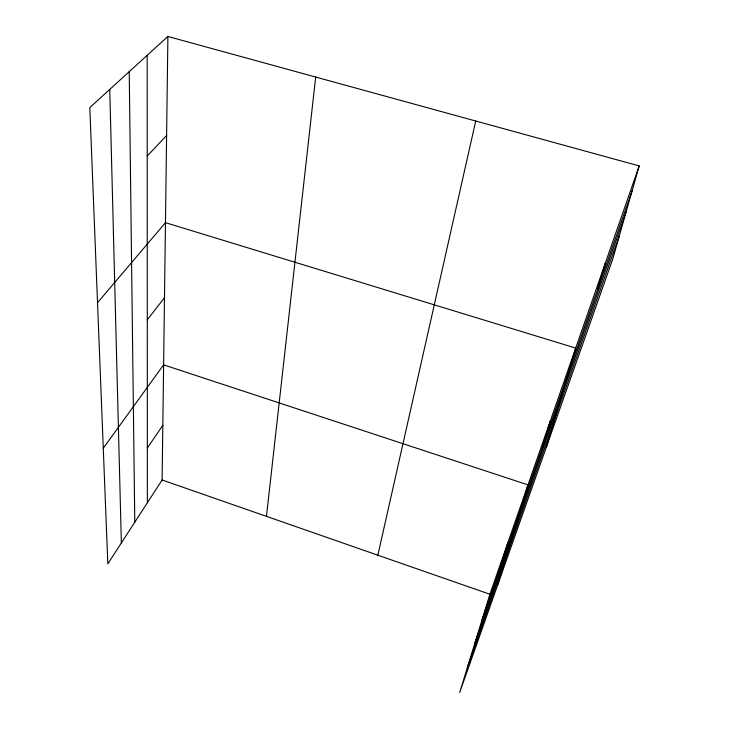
<?xml version="1.0" encoding="UTF-8"?>
<svg xmlns="http://www.w3.org/2000/svg" width="729" height="729" viewBox="0 0 729 729"><rect width="100%" height="100%" fill="white"/><g stroke="black" fill="none" stroke-linecap="round" stroke-linejoin="round"><path stroke-width="1.09" d="M167.898 36.45L89.813 107.573L107.837 563.845L162.111 479.983L167.898 36.45L639.187 165.92L612.661 259.342L459.68 692.55L489.888 594.253L639.187 165.92M266.468 516.369L315.684 77.046M377.85 555.188L475.727 121.014M597.716 289.131L605.243 263.287M546.212 447.506L575.691 348.079L165.465 222.664L97.522 302.735M542.385 447.36L550.441 420.515M497.67 584.95L528.006 484.885L163.615 364.846L103.272 448.207M499.739 569.294L507.94 542.449M481.705 620.88L632.189 190.551M474.707 643.625L626.111 211.984M467.225 667.974L619.477 235.339M147.34 448.016L162.822 425.289M147.285 319.821L164.49 297.696M147.222 155.979L166.604 135.558M162.111 479.983L489.888 594.253M109.751 89.421L121.36 542.95M129.224 71.679L134.783 522.201M147.176 55.331L147.358 502.773"/></g></svg>
